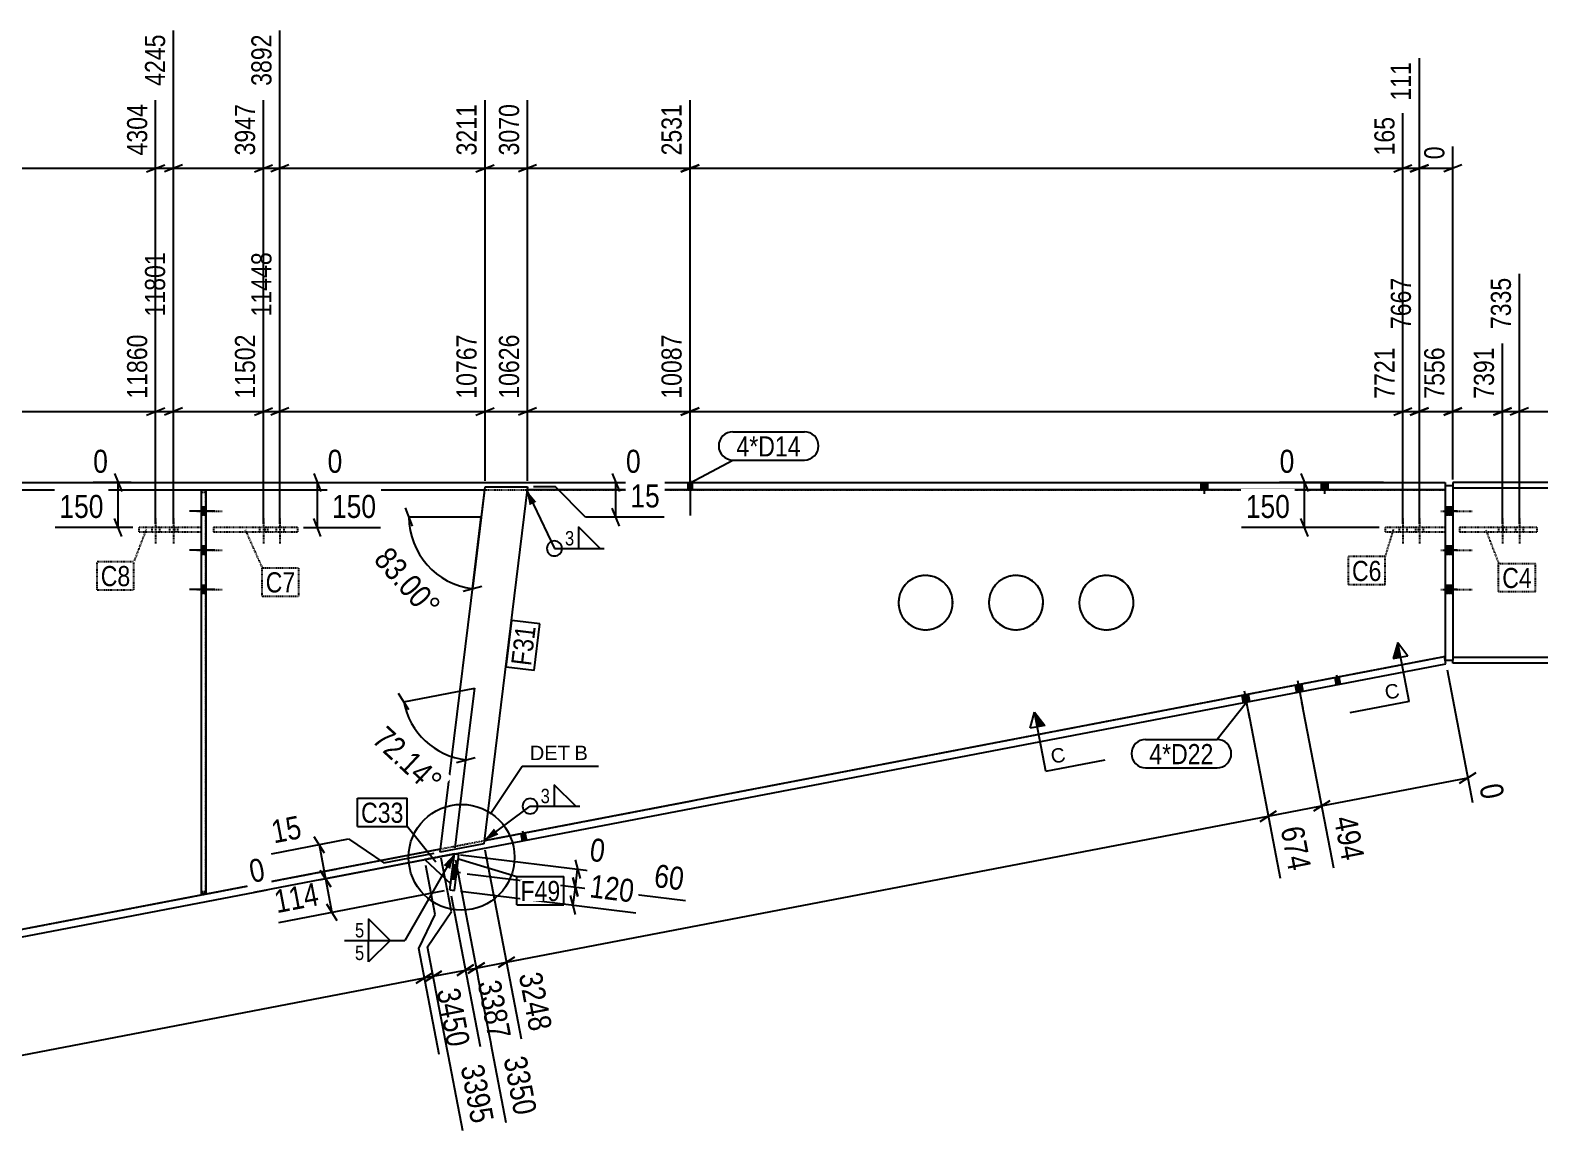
# Model space of a CAD drawing. Header units: millimetres. Extents: x 20 to 121689, y 20 to 5397.
# Drawn here: x 70370 to 75379, y 305 to 3957 of the extents above; entities that cross this region are included whole.
import ezdxf

# ---------------------------------------------------------------- set-up
doc = ezdxf.new("R2010")
doc.units = ezdxf.units.MM
doc.linetypes.add('DXK_LINE_DOT2', pattern=[3.9198, 1.9599, -1.9599])
for name, color, linetype in [('MÅLSÆTNING', 7, 'Continuous'), ('STÅL', 7, 'Continuous'), ('TEKST', 7, 'Continuous')]:
    doc.layers.add(name, color=color, linetype=linetype)
doc.styles.add('Arial', font='ARIAL.TTF', dxfattribs={"height": 0.2})
doc.styles.add('Arial Narrow', font='ARIALN.TTF', dxfattribs={"height": 0.2})

msp = doc.modelspace()

# ---------------------------------------------------------------- hatches: boundary and pattern name
at = {"layer": 'STÅL', "linetype": 'Continuous'}
for color, points in [(4, [(72566.1, 2456.2), (72552.1, 2456.2), (72552.1, 2431.2), (72566.1, 2431.2)]), (4, [(72566.1, 2456.2), (72552.1, 2456.2), (72552.1, 2431.2), (72566.1, 2431.2)]), (4, [(72552.1, 2431.2), (72566.1, 2431.2), (72566.1, 2456.2), (72552.1, 2456.2)]), (4, [(72552.1, 2431.2), (72566.1, 2431.2), (72566.1, 2456.2), (72552.1, 2456.2)]), (96, [(74276.8, 2456.2), (74254.8, 2456.2), (74254.8, 2431.2), (74276.8, 2431.2)]), (96, [(74676.8, 2456.2), (74654.8, 2456.2), (74654.8, 2431.2), (74676.8, 2431.2)]), (96, [(70952.7, 2348.2), (70952.7, 2374.2), (70937.7, 2374.2), (70937.7, 2348.2)]), (96, [(75065.2, 2374.2), (75065.2, 2348.2), (75090.2, 2348.2), (75090.2, 2374.2)]), (96, [(70952.7, 2218.2), (70952.7, 2244.2), (70937.7, 2244.2), (70937.7, 2218.2)]), (96, [(75065.2, 2244.2), (75065.2, 2218.2), (75090.2, 2218.2), (75090.2, 2244.2)]), (96, [(70952.7, 2088.2), (70952.7, 2114.2), (70937.7, 2114.2), (70937.7, 2088.2)]), (96, [(75065.2, 2114.2), (75065.2, 2088.2), (75090.2, 2088.2), (75090.2, 2114.2)]), (96, [(74703.1, 1784.4), (74716.8, 1787), (74712.1, 1811.6), (74698.4, 1809)]), (96, [(74703.1, 1784.4), (74716.8, 1787), (74712.1, 1811.6), (74698.4, 1809)]), (4, [(74411.4, 1753.9), (74389.8, 1749.8), (74394.5, 1725.2), (74416.1, 1729.4)]), (4, [(74411.4, 1753.9), (74389.8, 1749.8), (74394.5, 1725.2), (74416.1, 1729.4)]), (4, [(74588.2, 1787.8), (74566.6, 1783.7), (74571.3, 1759.1), (74592.9, 1763.3)]), (4, [(74588.2, 1787.8), (74566.6, 1783.7), (74571.3, 1759.1), (74592.9, 1763.3)]), (96, [(72002.3, 1266.4), (72016.1, 1269.1), (72011.4, 1293.6), (71997.6, 1291)]), (96, [(72002.3, 1266.4), (72016.1, 1269.1), (72011.4, 1293.6), (71997.6, 1291)]), (96, [(71772.7, 1187.5), (71766.8, 1139.9), (71781.7, 1138), (71787.6, 1185.7)]), (96, [(71772.7, 1187.5), (71766.8, 1139.9), (71781.7, 1138), (71787.6, 1185.7)])]:
    msp.add_hatch(color=color, dxfattribs=at).paths.add_polyline_path(points)
at = {"layer": 'TEKST', "linetype": 'Continuous'}
for color, points in [(3, [(72026.5, 2380.8), (72016.1, 2431.2), (72049, 2391.6)]), (30, [(74916.8, 1876.3), (74892.2, 1871.6), (74907.4, 1925.4)]), (30, [(73736.5, 1649.9), (73712, 1645.2), (73702.6, 1694.3)]), (3, [(71923.3, 1287.5), (71875.7, 1267.6), (71908.3, 1307.6)]), (3, [(71741.4, 1186), (71777.1, 1223.2), (71763.1, 1173.6)])]:
    msp.add_hatch(color=color, dxfattribs=at).paths.add_polyline_path(points)

# ---------------------------------------------------------------- linework, layer by layer
at = {"layer": 'MÅLSÆTNING', "color": 7, "linetype": 'Continuous'}
for p, q in [((70755.8, 3486.6), (70815.8, 3510.6)), ((70875.2, 3510.6), (70815.2, 3486.6)), ((70875.2, 3510.6), (70815.2, 3486.6)), ((71113.7, 3486.6), (71173.7, 3510.6)), ((71113.7, 3486.6), (71173.7, 3510.6)), ((71228.2, 3510.6), (71168.2, 3486.6)), ((71228.2, 3510.6), (71168.2, 3486.6)), ((71848.8, 3486.6), (71908.8, 3510.6)), ((72049.8, 3510.6), (71989.8, 3486.6)), ((72049.8, 3510.6), (71989.8, 3486.6)), ((72589.1, 3510.6), (72529.1, 3486.6)), ((72529.1, 3486.6), (72589.1, 3510.6)), ((74949.3, 3486.6), (75009.3, 3510.6)), ((75120.2, 3510.6), (75060.2, 3486.6)), ((68001.1, 3498.6), (70785.8, 3498.6)), ((70785.8, 3498.6), (70845.2, 3498.6)), ((70845.2, 3498.6), (71143.7, 3498.6)), ((71143.7, 3498.6), (71198.2, 3498.6)), ((71198.2, 3498.6), (71878.8, 3498.6)), ((71878.8, 3498.6), (72019.8, 3498.6)), ((72019.8, 3498.6), (72559.1, 3498.6)), ((72559.1, 3498.6), (74924.8, 3498.6)), ((74979.3, 3498.6), (75090.2, 3498.6)), ((70845.2, 2318.8), (70845.2, 3233)), ((70845.2, 2318.8), (70845.2, 3233)), ((71198.2, 2318.8), (71198.2, 3233)), ((71198.2, 2318.8), (71198.2, 3233)), ((74979.3, 2318.8), (74979.3, 3148.4)), ((75311.1, 2318.8), (75311.1, 3148.4)), ((75311.1, 2318.8), (75311.1, 3148.4)), ((70785.8, 2318.8), (70785.8, 2960)), ((71143.7, 2318.8), (71143.7, 2960)), ((71878.8, 2461.2), (71878.8, 2960)), ((71878.8, 2461.2), (71878.8, 2960)), ((72019.8, 2461.2), (72019.8, 2960)), ((72559.1, 2451.2), (72559.1, 2960)), ((72559.1, 2451.2), (72559.1, 2960)), ((74924.8, 2318.8), (74924.8, 2917.4)), ((75090.2, 2466.2), (75090.2, 2917.4)), ((75254.8, 2318.8), (75254.8, 2917.4)), ((75254.8, 2318.8), (75254.8, 2917.4)), ((68001.1, 2691.2), (70785.8, 2691.2)), ((70755.8, 2679.2), (70815.8, 2703.2)), ((70785.8, 2691.2), (70845.2, 2691.2)), ((70875.2, 2703.2), (70815.2, 2679.2)), ((70875.2, 2703.2), (70815.2, 2679.2)), ((70845.2, 2691.2), (71143.7, 2691.2)), ((71113.7, 2679.2), (71173.7, 2703.2)), ((71143.7, 2691.2), (71198.2, 2691.2)), ((71228.2, 2703.2), (71168.2, 2679.2)), ((71228.2, 2703.2), (71168.2, 2679.2)), ((71198.2, 2691.2), (71878.8, 2691.2)), ((71848.8, 2679.2), (71908.8, 2703.2)), ((71878.8, 2691.2), (72019.8, 2691.2)), ((72049.8, 2703.2), (71989.8, 2679.2)), ((72019.8, 2691.2), (72559.1, 2691.2)), ((72589.1, 2703.2), (72529.1, 2679.2)), ((72529.1, 2679.2), (72589.1, 2703.2)), ((72559.1, 2691.2), (74924.8, 2691.2)), ((74894.8, 2679.2), (74954.8, 2703.2)), ((74924.8, 2691.2), (74979.3, 2691.2)), ((74949.3, 2679.2), (75009.3, 2703.2)), ((74979.3, 2691.2), (75090.2, 2691.2)), ((75120.2, 2703.2), (75060.2, 2679.2)), ((75090.2, 2691.2), (75254.8, 2691.2)), ((75224.8, 2679.2), (75284.8, 2703.2)), ((75284.8, 2703.2), (75224.8, 2679.2)), ((75254.8, 2691.2), (75311.1, 2691.2)), ((75341.1, 2703.2), (75281.1, 2679.2)), ((75341.1, 2703.2), (75281.1, 2679.2)), ((75311.1, 2691.2), (77417.8, 2691.2)), ((70704.7, 2456.2), (70578.7, 2456.2)), ((70649.4, 2486.2), (70673.4, 2426.2)), ((70661.4, 2306.3), (70661.4, 2456.2)), ((71276.8, 2456.2), (71405.3, 2456.2)), ((71310.5, 2486.2), (71334.5, 2426.2)), ((71322.5, 2306.3), (71322.5, 2456.2)), ((71969.3, 2456.2), (72395.3, 2456.2)), ((72300.6, 2486.2), (72324.6, 2426.2)), ((72312.6, 2341.2), (72312.6, 2456.2)), ((74859.9, 2456.2), (74515.6, 2456.2)), ((74586.3, 2486.2), (74610.3, 2426.2)), ((74598.3, 2306.3), (74598.3, 2456.2)), ((71876.3, 2421.4), (71837.3, 2103.4)), ((72112.6, 2441.2), (72039.8, 2441.2)), ((72212.6, 2341.2), (72112.6, 2441.2)), ((71638.5, 2311.6), (71614.5, 2371.6)), ((72324.6, 2311.2), (72300.6, 2371.2)), ((70709.6, 2306.3), (70452.1, 2306.3)), ((70673.4, 2276.3), (70649.4, 2336.3)), ((71276.8, 2306.3), (71531.9, 2306.3)), ((71334.5, 2276.3), (71310.5, 2336.3)), ((71626.5, 2341.6), (71866.5, 2341.6)), ((71837.3, 2103.4), (71866.5, 2341.6)), ((72473.2, 2341.2), (72212.6, 2341.2)), ((74846.1, 2306.3), (74388.9, 2306.3)), ((74610.3, 2276.3), (74586.3, 2336.3)), ((71806.1, 2095.2), (71868.5, 2111.7)), ((75071.3, 1834.6), (75155.7, 1394.4)), ((71626.4, 1701), (71591.5, 1755.4)), ((71608.9, 1728.2), (71844.6, 1773.5)), ((71815.4, 1535.2), (71844.6, 1773.5)), ((74411.9, 1692.9), (74517.4, 1143.1)), ((71779.5, 1243.1), (71815.4, 1535.2)), ((71784.2, 1527), (71846.6, 1543.5)), ((75112.9, 1458.3), (75167.3, 1493.1)), ((74450.7, 1331.3), (74505.1, 1366.2)), ((71949.9, 863.9), (74477.9, 1348.7)), ((71170.1, 1223.9), (71426.1, 1273)), ((71310.4, 1281.4), (71345.3, 1227)), ((71426.1, 1273), (71543.1, 1193.6)), ((71757.4, 1219.5), (71111.1, 1095.5)), ((71543.1, 1193.6), (71710.3, 1225.7)), ((71767.8, 1032.6), (71733.8, 1209.8)), ((71767.8, 1032.6), (71733.8, 1209.8)), ((71796.9, 1220.8), (72267.9, 1163)), ((71878.2, 1237.5), (71998.5, 610.3)), ((72177.5, 1204.3), (72194, 1141.8)), ((71332.1, 1168.4), (71367, 1114)), ((71713.8, 1022.2), (71682.6, 1184.7)), ((71713.8, 1022.2), (71682.6, 1184.7)), ((71819.4, 1157.6), (72544.3, 1068.6)), ((72178.5, 1113.5), (72185.8, 1173)), ((71349.5, 1141.2), (71371, 1029.1)), ((72186.7, 1082.3), (72170.2, 1144.7)), ((72170.2, 1144.7), (72186.7, 1082.3)), ((72171.1, 1053.9), (72178.5, 1113.5)), ((71742.8, 1100.4), (71194, 995.1)), ((71388.5, 1001.8), (71353.6, 1056.3)), ((71766.2, 1084.5), (71862.2, 584.2)), ((71797.2, 1099.9), (72379, 1028.4)), ((72179.4, 1022.7), (72162.9, 1085.2)), ((71658.9, 909.9), (71713.8, 1022.2)), ((71658.9, 909.9), (71713.8, 1022.2)), ((71688.4, 915.5), (71767.8, 1032.6)), ((71688.4, 915.5), (71767.8, 1032.6)), ((71726.4, 558.2), (71658.9, 909.9)), ((71805.6, 304.5), (71688.4, 915.5)), ((71840.8, 855.2), (71786.3, 820.3)), ((71977.1, 881.3), (71922.7, 846.4)), ((69184.6, 333.5), (71677.7, 811.7)), ((71650.5, 794.2), (71705, 829.1)), ((71680, 799.9), (71734.4, 834.8)), ((71707.2, 817.3), (71813.6, 837.7))]:
    msp.add_line(p, q, dxfattribs=at)
for centre, start in [((71866.5, 2341.6), 180), ((71844.6, 1773.5), 190.8605)]:
    msp.add_arc(centre, 240, start, 263, dxfattribs=at)
at = {"layer": 'STÅL', "color": 2, "linetype": 'Continuous'}
for p, q in [((67588.7, 2456.2), (75065.2, 2456.2)), ((75065.2, 2456.2), (75065.2, 2431.2)), ((75468.9, 2456.2), (75090.2, 2456.2)), ((75090.2, 2456.2), (75090.2, 2446.2)), ((67588.7, 2431.2), (71877.5, 2431.2)), ((70937.7, 1090.6), (70937.7, 2431.2)), ((70952.7, 2431.2), (70952.7, 1090.6)), ((75065.2, 2431.2), (72018.6, 2431.2)), ((75065.2, 2446.2), (75090.2, 2446.2)), ((75065.2, 2446.2), (75065.2, 1866.2)), ((75090.2, 2446.2), (75090.2, 1866.2)), ((75468.9, 2437.2), (75090.2, 2437.2)), ((69112, 712.1), (75067.5, 1854.3)), ((71875.7, 1267.6), (75062.8, 1878.8)), ((75062.8, 1878.8), (75065.2, 1879.3)), ((75067.5, 1854.3), (75062.8, 1878.8)), ((75065.2, 1866.2), (75090.2, 1866.2)), ((75468.9, 1875.2), (75090.2, 1875.2)), ((75090.2, 1856.2), (75090.2, 1866.2)), ((75468.9, 1856.2), (75090.2, 1856.2)), ((69107.3, 736.6), (71731.3, 1239.9)), ((70952.7, 1090.6), (70937.7, 1090.6))]:
    msp.add_line(p, q, dxfattribs=at)
at = {"layer": 'STÅL', "color": 4, "linetype": 'Continuous'}
for p, q in [((72552.1, 2456.2), (72552.1, 2431.2)), ((72552.1, 2456.2), (72552.1, 2431.2)), ((72552.1, 2456.2), (72552.1, 2431.2)), ((72552.1, 2456.2), (72552.1, 2431.2)), ((72559.1, 2464.2), (72559.1, 2431.2)), ((72559.1, 2464.2), (72559.1, 2431.2)), ((72559.1, 2463.7), (72559.1, 2346.2)), ((72559.1, 2463.7), (72559.1, 2346.2)), ((72566.1, 2456.2), (72566.1, 2431.2)), ((72566.1, 2456.2), (72566.1, 2431.2)), ((72566.1, 2456.2), (72566.1, 2431.2)), ((72566.1, 2456.2), (72566.1, 2431.2)), ((71730, 1229.5), (71878.8, 2441.2)), ((72019.8, 2441.2), (71874.4, 1257.2)), ((71878.8, 2441.2), (72019.8, 2441.2)), ((74398.2, 1764.6), (74415.7, 1673.3)), ((74398.2, 1764.6), (74415.7, 1673.3)), ((74411.4, 1753.9), (74416.1, 1729.4)), ((74411.4, 1753.9), (74416.1, 1729.4)), ((74566.6, 1783.7), (74571.3, 1759.1)), ((74566.6, 1783.7), (74571.3, 1759.1)), ((74575, 1798.5), (74592.5, 1707.2)), ((74575, 1798.5), (74592.5, 1707.2)), ((74588.2, 1787.8), (74592.9, 1763.3)), ((74588.2, 1787.8), (74592.9, 1763.3)), ((74389.8, 1749.8), (74394.5, 1725.2)), ((74389.8, 1749.8), (74394.5, 1725.2)), ((71874.4, 1257.2), (71730, 1229.5)), ((71678.9, 1204.4), (71764.9, 1124)), ((71762.5, 1104.1), (71777.1, 1223.2)), ((71777.1, 1223.2), (71792, 1221.4)), ((71777.3, 1102.3), (71792, 1221.4)), ((71762.5, 1104.1), (71777.3, 1102.3))]:
    msp.add_line(p, q, dxfattribs=at)
at = {"layer": 'STÅL', "color": 96, "linetype": 'Continuous'}
for p, q in [((74254.8, 2431.2), (74254.8, 2456.2)), ((74265.8, 2418.2), (74265.8, 2456.2)), ((74276.8, 2431.2), (74276.8, 2456.2)), ((74654.8, 2431.2), (74654.8, 2456.2)), ((74665.8, 2418.2), (74665.8, 2456.2)), ((74676.8, 2431.2), (74676.8, 2456.2)), ((70982.7, 2361.2), (70897.7, 2361.2)), ((70952.7, 2374.2), (70937.7, 2374.2)), ((75090.2, 2374.2), (75065.2, 2374.2)), ((75105.2, 2361.2), (75065.2, 2361.2)), ((70952.7, 2348.2), (70937.7, 2348.2)), ((75090.2, 2348.2), (75065.2, 2348.2)), ((70982.7, 2231.2), (70897.7, 2231.2)), ((70952.7, 2244.2), (70937.7, 2244.2)), ((70952.7, 2218.2), (70937.7, 2218.2)), ((75090.2, 2244.2), (75065.2, 2244.2)), ((75105.2, 2231.2), (75065.2, 2231.2)), ((75090.2, 2218.2), (75065.2, 2218.2)), ((70952.7, 2114.2), (70937.7, 2114.2)), ((75090.2, 2114.2), (75065.2, 2114.2)), ((70982.7, 2101.2), (70897.7, 2101.2)), ((70952.7, 2088.2), (70937.7, 2088.2)), ((75105.2, 2101.2), (75065.2, 2101.2)), ((75090.2, 2088.2), (75065.2, 2088.2)), ((74698.4, 1809), (74703.1, 1784.4)), ((74698.4, 1809), (74703.1, 1784.4)), ((74703.8, 1818.1), (74710, 1785.7)), ((74703.8, 1818.1), (74710, 1785.7)), ((74712.1, 1811.6), (74716.8, 1787)), ((74712.1, 1811.6), (74716.8, 1787)), ((71997.6, 1291), (72002.3, 1266.4)), ((71997.6, 1291), (72002.3, 1266.4)), ((72003, 1300.2), (72009.2, 1267.7)), ((72003, 1300.2), (72009.2, 1267.7)), ((72011.4, 1293.6), (72016.1, 1269.1)), ((72011.4, 1293.6), (72016.1, 1269.1)), ((71797.6, 1160.3), (71769.8, 1163.7)), ((71797.6, 1160.3), (71769.8, 1163.7)), ((71787.6, 1185.7), (71772.7, 1187.5)), ((71787.6, 1185.7), (71772.7, 1187.5)), ((71781.7, 1138), (71766.8, 1139.9)), ((71781.7, 1138), (71766.8, 1139.9))]:
    msp.add_line(p, q, dxfattribs=at)
at = {"layer": 'STÅL', "color": 7, "linetype": 'DXK_LINE_DOT2'}
for p, q in [((67588.7, 2431.2), (70937.7, 2431.2)), ((70937.7, 1090.6), (70937.7, 2431.2)), ((70937.7, 2431.2), (70952.7, 2431.2)), ((70952.7, 2423.2), (70937.7, 2423.2)), ((70952.7, 1090.6), (70952.7, 2431.2)), ((70952.7, 2431.2), (71877.5, 2431.2)), ((71877.5, 2431.2), (72018.6, 2431.2)), ((72018.6, 2431.2), (75065.2, 2431.2)), ((75065.2, 2431.2), (75065.2, 1879.3)), ((75090.2, 2446.2), (75090.2, 1866.2)), ((71875.7, 1267.6), (75062.8, 1878.8)), ((71731.3, 1239.9), (71875.7, 1267.6)), ((69107.3, 736.6), (71731.3, 1239.9)), ((70937.7, 1098.6), (70952.7, 1098.6)), ((70952.7, 1090.6), (70937.7, 1090.6))]:
    msp.add_line(p, q, dxfattribs=at)
at = {"layer": 'STÅL', "color": 96, "linetype": 'DXK_LINE_DOT2'}
for p, q in [((70922.7, 2361.2), (71007.7, 2361.2)), ((70937.7, 2374.2), (70952.7, 2374.2)), ((75050.2, 2361.2), (75155.2, 2361.2)), ((75065.2, 2374.2), (75090.2, 2374.2)), ((70772.8, 2306.3), (70772.8, 2291.3)), ((70785.8, 2336.3), (70785.8, 2251.3)), ((70798.8, 2306.3), (70798.8, 2291.3)), ((70832.2, 2306.3), (70832.2, 2291.3)), ((70845.2, 2336.3), (70845.2, 2251.3)), ((70858.2, 2306.3), (70858.2, 2291.3)), ((70937.7, 2348.2), (70952.7, 2348.2)), ((71130.7, 2306.3), (71130.7, 2291.3)), ((71143.7, 2336.3), (71143.7, 2251.3)), ((71156.7, 2306.3), (71156.7, 2291.3)), ((71185.2, 2306.3), (71185.2, 2291.3)), ((71198.2, 2336.3), (71198.2, 2251.3)), ((71211.2, 2306.3), (71211.2, 2291.3)), ((74911.8, 2306.3), (74911.8, 2291.3)), ((74924.8, 2336.3), (74924.8, 2251.3)), ((74937.8, 2306.3), (74937.8, 2291.3)), ((74966.3, 2306.3), (74966.3, 2291.3)), ((74979.3, 2336.3), (74979.3, 2251.3)), ((74992.3, 2306.3), (74992.3, 2291.3)), ((75065.2, 2348.2), (75090.2, 2348.2)), ((75241.8, 2306.3), (75241.8, 2291.3)), ((75254.8, 2336.3), (75254.8, 2251.3)), ((75267.8, 2306.3), (75267.8, 2291.3)), ((75298.1, 2306.3), (75298.1, 2291.3)), ((75311.1, 2336.3), (75311.1, 2251.3)), ((75324.1, 2306.3), (75324.1, 2291.3)), ((70922.7, 2231.2), (71007.7, 2231.2)), ((70937.7, 2244.2), (70952.7, 2244.2)), ((70937.7, 2218.2), (70952.7, 2218.2)), ((75050.2, 2231.2), (75155.2, 2231.2)), ((75065.2, 2244.2), (75090.2, 2244.2)), ((75065.2, 2218.2), (75090.2, 2218.2)), ((70937.7, 2114.2), (70952.7, 2114.2)), ((75065.2, 2114.2), (75090.2, 2114.2)), ((70922.7, 2101.2), (71007.7, 2101.2)), ((70937.7, 2088.2), (70952.7, 2088.2)), ((75050.2, 2101.2), (75155.2, 2101.2)), ((75065.2, 2088.2), (75090.2, 2088.2))]:
    msp.add_line(p, q, dxfattribs=at)
at = {"layer": 'STÅL', "color": 30, "linetype": 'DXK_LINE_DOT2'}
for p, q in [((70937.1, 2306.3), (70729.6, 2306.3)), ((70729.6, 2306.3), (70729.6, 2291.3)), ((70848.6, 2306.3), (70848.6, 2291.3)), ((70937.1, 2306.3), (70937.1, 2291.3)), ((71256.8, 2306.3), (70977.3, 2306.3)), ((70977.3, 2306.3), (70977.3, 2291.3)), ((71147.8, 2306.3), (71147.8, 2291.3)), ((71256.8, 2306.3), (71256.8, 2291.3)), ((75065.2, 2306.3), (74866.1, 2306.3)), ((74866.1, 2306.3), (74866.1, 2291.3)), ((74975.1, 2306.3), (74975.1, 2291.3)), ((75368.9, 2306.3), (75112.2, 2306.3)), ((75112.2, 2306.3), (75112.2, 2291.3)), ((75256.2, 2306.3), (75256.2, 2291.3)), ((75368.9, 2306.3), (75368.9, 2291.3)), ((70937.1, 2291.3), (70729.6, 2291.3)), ((71256.8, 2291.3), (70977.3, 2291.3)), ((75065.2, 2291.3), (74866.1, 2291.3)), ((75368.9, 2291.3), (75112.2, 2291.3)), ((71777.1, 1223.2), (71678.9, 1204.4)), ((71764.9, 1124), (71777.1, 1223.2))]:
    msp.add_line(p, q, dxfattribs=at)
at = {"layer": 'STÅL', "color": 7, "linetype": 'DXK_LINE_DOT2'}
for centre, start, end in [((73340.8, 2057.3), 23, 203), ((73640.8, 2057.3), 23, 203), ((73940.8, 2057.3), 23, 203), ((73340.8, 2057.3), 203, 23), ((73640.8, 2057.3), 203, 23), ((73940.8, 2057.3), 203, 23)]:
    msp.add_arc(centre, 90, start, end, dxfattribs=at)
at = {"layer": 'STÅL', "color": 2, "linetype": 'Continuous'}
for centre, start, end in [((73340.8, 2057.3), 353, 173), ((73640.8, 2057.3), 353, 173), ((73940.8, 2057.3), 353, 173), ((73340.8, 2057.3), 173, 353), ((73640.8, 2057.3), 173, 353), ((73940.8, 2057.3), 173, 353)]:
    msp.add_arc(centre, 90, start, end, dxfattribs=at)
at = {"layer": 'TEKST', "color": 3, "linetype": 'Continuous'}
for p, q in [((72016.1, 2431.2), (72109.2, 2237.1)), ((72002.3, 1514.8), (72255, 1514.8)), ((71875.7, 1267.6), (72028.5, 1381.8)), ((71777.1, 1223.2), (71612.9, 936.2))]:
    msp.add_line(p, q, dxfattribs=at)
at = {"layer": 'TEKST', "color": 30, "linetype": 'Continuous'}
for p, q in [((74907.4, 1925.4), (74892.2, 1871.6)), ((74907.4, 1925.4), (74941.3, 1881)), ((74892.2, 1871.6), (74941.3, 1881)), ((73687.4, 1640.5), (73702.6, 1694.3)), ((73702.6, 1694.3), (73736.5, 1649.9)), ((73736.5, 1649.9), (73687.4, 1640.5))]:
    msp.add_line(p, q, dxfattribs=at)
at = {"layer": 'TEKST', "color": 3, "linetype": 'Continuous'}
for centre in [(72109.2, 2237.1), (72028.5, 1381.8)]:
    msp.add_arc(centre, 25, 90, 270, dxfattribs=at)

# ---------------------------------------------------------------- wipeouts: each hides what was drawn before it
at = {"color": 0}
for points in [[(72926.4, 2542.5), (72926.4, 2612.5), (72713.2, 2612.5), (72713.2, 2542.5)], [(72178.7, 2243.1), (72178.7, 2301.1), (72140.2, 2301.1), (72140.2, 2243.1)], [(70701.7, 2112), (70701.7, 2182), (70603.7, 2182), (70603.7, 2112)], [(71249.1, 2091.2), (71249.1, 2161.2), (71151, 2161.2), (71151, 2091.2)], [(74853.7, 2129.1), (74853.7, 2199.1), (74755.7, 2199.1), (74755.7, 2129.1)], [(75352.3, 2105.7), (75352.3, 2175.7), (75254.3, 2175.7), (75254.3, 2105.7)]]:
    msp.add_wipeout(points, dxfattribs=at).dxf.layer = 'TEKST'

# ---------------------------------------------------------------- next in the draw order: linework, layer by layer
at = {"layer": 'TEKST', "color": 3, "linetype": 'Continuous'}
for p, q in [((72260.4, 2237.1), (72189, 2308.5)), ((72189, 2308.5), (72189, 2237.1)), ((72109.2, 2237.1), (72274.7, 2237.1)), ((72189, 2237.1), (72260.4, 2237.1))]:
    msp.add_line(p, q, dxfattribs=at)
msp.add_arc((72109.2, 2237.1), 25, 270, 90, dxfattribs=at)

# ---------------------------------------------------------------- next in the draw order: texts
at = {"layer": 'TEKST', "color": 3, "style": 'Arial Narrow'}
msp.add_text('3', height=47.7, dxfattribs=at).set_placement((72144.2, 2247.1))

# ---------------------------------------------------------------- next in the draw order: wipeouts: each hides what was drawn before it
at = {"color": 0, "linetype": 'Continuous'}
for points, layer in [([(71184.2, 3234.3), (71086.2, 3234.3), (71086.2, 2993), (71184.2, 2993)], 'MÅLSÆTNING'), ([(75297.1, 3149.6), (75199.1, 3149.6), (75199.1, 2951), (75297.1, 2951)], 'MÅLSÆTNING'), ([(70771.8, 2961.3), (70673.8, 2961.3), (70673.8, 2720), (70771.8, 2720)], 'MÅLSÆTNING'), ([(71129.7, 2961.3), (71031.7, 2961.3), (71031.7, 2720), (71129.7, 2720)], 'MÅLSÆTNING'), ([(72005.8, 2961.3), (71907.8, 2961.3), (71907.8, 2720), (72005.8, 2720)], 'MÅLSÆTNING'), ([(72545.1, 2961.3), (72447.1, 2961.3), (72447.1, 2720), (72545.1, 2720)], 'MÅLSÆTNING'), ([(74910.8, 2918.6), (74812.8, 2918.6), (74812.8, 2720), (74910.8, 2720)], 'MÅLSÆTNING'), ([(75076.2, 2918.6), (74978.2, 2918.6), (74978.2, 2720), (75076.2, 2720)], 'MÅLSÆTNING'), ([(70643.4, 2472.2), (70643.4, 2584.2), (70562.7, 2584.2), (70562.7, 2472.2)], 'MÅLSÆTNING'), ([(71421.3, 2472.2), (71421.3, 2584.2), (71340.5, 2584.2), (71340.5, 2472.2)], 'MÅLSÆTNING'), ([(72411.3, 2472.2), (72411.3, 2584.2), (72330.6, 2584.2), (72330.6, 2472.2)], 'MÅLSÆTNING'), ([(74580.3, 2472.2), (74580.3, 2584.2), (74499.6, 2584.2), (74499.6, 2472.2)], 'MÅLSÆTNING'), ([(70628.9, 2322.3), (70628.9, 2434.3), (70450.6, 2434.3), (70450.6, 2322.3)], 'MÅLSÆTNING'), ([(71533.4, 2322.3), (71533.4, 2434.3), (71355.1, 2434.3), (71355.1, 2322.3)], 'MÅLSÆTNING'), ([(74565.8, 2322.3), (74565.8, 2434.3), (74387.5, 2434.3), (74387.5, 2322.3)], 'MÅLSÆTNING'), ([(74533.4, 1144.7), (74643.4, 1165.8), (74609.8, 1340.8), (74499.8, 1319.7)], 'MÅLSÆTNING'), ([(72285.7, 1176.9), (72299.4, 1288.1), (72219.2, 1297.9), (72205.6, 1186.7)], 'MÅLSÆTNING'), ([(71350.3, 1041.4), (71329.2, 1151.4), (71154.2, 1117.8), (71175.3, 1007.8)], 'MÅLSÆTNING'), ([(71878.2, 585.8), (71988.2, 606.9), (71945.4, 829.8), (71835.4, 808.7)], 'MÅLSÆTNING'), ([(74916.7, 1743.9), (74907.3, 1793), (74860, 1783.9), (74869.4, 1734.8)], 'TEKST'), ([(72160.6, 1534.8), (72160.6, 1584.8), (72027.3, 1584.8), (72027.3, 1534.8)], 'TEKST'), ([(73808.3, 1531.3), (73798.9, 1580.4), (73751.6, 1571.4), (73761, 1522.3)], 'TEKST')]:
    msp.add_wipeout(points, dxfattribs=at).dxf.layer = layer
at = {"color": 0}
for points, layer in [([(71678.6, 1979), (71762.5, 2053.2), (71567.6, 2273.5), (71483.7, 2199.3)], 'MÅLSÆTNING'), ([(71692.7, 1395.6), (71769.2, 1477.4), (71554.3, 1678.2), (71477.8, 1596.4)], 'MÅLSÆTNING'), ([(72926.4, 2542.5), (72926.4, 2612.5), (72713.2, 2612.5), (72713.2, 2542.5)], 'TEKST'), ([(70701.7, 2112), (70701.7, 2182), (70603.7, 2182), (70603.7, 2112)], 'TEKST'), ([(71249.1, 2091.2), (71249.1, 2161.2), (71151, 2161.2), (71151, 2091.2)], 'TEKST'), ([(74853.7, 2129.1), (74853.7, 2199.1), (74755.7, 2199.1), (74755.7, 2129.1)], 'TEKST'), ([(75352.3, 2105.7), (75352.3, 2175.7), (75254.3, 2175.7), (75254.3, 2105.7)], 'TEKST'), ([(72047.4, 1976.6), (71977.9, 1985.2), (71961.8, 1854), (72031.3, 1845.5)], 'TEKST'), ([(74296.2, 1521.2), (74296.2, 1591.2), (74083, 1591.2), (74083, 1521.2)], 'TEKST'), ([(72097.9, 1387.8), (72097.9, 1445.8), (72059.5, 1445.8), (72059.5, 1387.8)], 'TEKST'), ([(71481.9, 942.2), (71481.9, 1000.2), (71443.4, 1000.2), (71443.4, 942.2)], 'TEKST')]:
    msp.add_wipeout(points, dxfattribs=at).dxf.layer = layer

# ---------------------------------------------------------------- next in the draw order: linework, layer by layer
at = {"layer": 'MÅLSÆTNING', "color": 7, "linetype": 'Continuous'}
for p, q in [((71198.2, 2318.8), (71198.2, 3955.7)), ((71198.2, 2318.8), (71198.2, 3955.7)), ((70785.8, 2318.8), (70785.8, 3724.7)), ((71143.7, 2318.8), (71143.7, 3724.7)), ((71143.7, 2318.8), (71143.7, 3724.7)), ((72019.8, 2461.2), (72019.8, 3724.7)), ((72019.8, 2461.2), (72019.8, 3724.7)), ((72559.1, 2451.2), (72559.1, 3724.7)), ((72559.1, 2451.2), (72559.1, 3724.7)), ((75090.2, 2476.2), (75090.2, 3571.2)), ((74979.3, 2318.8), (74979.3, 3148.4)), ((70785.8, 2318.8), (70785.8, 2960)), ((71143.7, 2318.8), (71143.7, 2960)), ((72019.8, 2461.2), (72019.8, 2960)), ((74924.8, 2318.8), (74924.8, 2917.4)), ((75090.2, 2466.2), (75090.2, 2917.4)), ((70755.8, 2679.2), (70815.8, 2703.2)), ((71113.7, 2679.2), (71173.7, 2703.2)), ((71848.8, 2679.2), (71908.8, 2703.2)), ((72049.8, 2703.2), (71989.8, 2679.2)), ((74894.8, 2679.2), (74954.8, 2703.2)), ((75009.3, 2703.2), (74949.3, 2679.2)), ((75060.2, 2679.2), (75120.2, 2703.2)), ((74588.7, 1726.8), (74694.2, 1177)), ((74411.9, 1692.9), (74517.4, 1143.1)), ((74450.7, 1331.3), (74505.1, 1366.2)), ((74477.9, 1348.7), (74654.7, 1382.6)), ((74681.9, 1400.1), (74627.5, 1365.2)), ((71327.9, 1254.2), (71349.5, 1141.2)), ((71757.4, 1219.5), (71111.1, 1095.5)), ((71878.2, 1237.5), (71998.5, 610.3)), ((71367, 1114), (71332.1, 1168.4)), ((71819.4, 1157.6), (72544.3, 1068.6)), ((71849.7, 844.7), (71949.9, 863.9)), ((71977.1, 881.3), (71922.7, 846.4)), ((71813.6, 837.7), (71849.7, 844.7))]:
    msp.add_line(p, q, dxfattribs=at)
at = {"layer": 'TEKST', "color": 7, "linetype": 'Continuous'}
for p, q in [((72701.2, 2624.5), (72938.4, 2624.5)), ((72559.7, 2454.7), (72701.2, 2530.5)), ((72701.2, 2530.5), (72938.4, 2530.5)), ((74945, 1729), (74907.4, 1925.4)), ((74945, 1729), (74748.6, 1691.3)), ((73740.2, 1497.9), (73702.6, 1694.3)), ((73740.2, 1497.9), (73936.7, 1535.6))]:
    msp.add_line(p, q, dxfattribs=at)
at = {"layer": 'TEKST', "color": 7, "linetype": 'DXK_LINE_DOT2'}
for p, q in [((70754.3, 2300.2), (70713.7, 2194)), ((71083.1, 2298.4), (71139, 2173.2)), ((74892.7, 2300.2), (74865.7, 2211.1)), ((75199.9, 2297.5), (75242.3, 2187.7)), ((74743.7, 2211.1), (74865.7, 2211.1)), ((74743.7, 2117.1), (74743.7, 2211.1)), ((74865.7, 2117.1), (74865.7, 2211.1)), ((70591.7, 2194), (70713.7, 2194)), ((70591.7, 2100), (70591.7, 2194)), ((70713.7, 2100), (70713.7, 2194)), ((71139, 2173.2), (71261.1, 2173.2)), ((71139, 2079.2), (71139, 2173.2)), ((71261.1, 2079.2), (71261.1, 2173.2)), ((75242.3, 2187.7), (75364.3, 2187.7)), ((75242.3, 2093.7), (75242.3, 2187.7)), ((75364.3, 2093.7), (75364.3, 2187.7)), ((74743.7, 2117.1), (74865.7, 2117.1)), ((70591.7, 2100), (70713.7, 2100)), ((71139, 2079.2), (71261.1, 2079.2)), ((75242.3, 2093.7), (75364.3, 2093.7))]:
    msp.add_line(p, q, dxfattribs=at)
at = {"layer": 'TEKST', "color": 3, "linetype": 'Continuous'}
for p, q in [((71898.2, 1358.3), (72002.3, 1514.8)), ((72179.7, 1381.8), (72108.2, 1453.2)), ((72108.2, 1453.2), (72108.2, 1381.8)), ((72028.5, 1381.8), (72193.9, 1381.8)), ((72108.2, 1381.8), (72179.7, 1381.8)), ((71563.6, 936.2), (71492.2, 1007.7)), ((71492.2, 1007.7), (71492.2, 936.2)), ((71492.2, 936.2), (71563.6, 936.2))]:
    msp.add_line(p, q, dxfattribs=at)
at = {"layer": 'TEKST', "color": 7, "linetype": 'Continuous'}
for centre, start, end in [((72701.2, 2577.5), 90, 270), ((72938.4, 2577.5), 270, 90)]:
    msp.add_arc(centre, 47, start, end, dxfattribs=at)
at = {"layer": 'TEKST', "color": 3, "linetype": 'Continuous'}
msp.add_arc((72028.5, 1381.8), 25, 270, 90, dxfattribs=at)

# ---------------------------------------------------------------- next in the draw order: texts
at = {"layer": 'MÅLSÆTNING', "color": 3, "linetype": 'Continuous', "style": 'Arial Narrow'}
for s, height, rotation, p in [('11448', 66.81, 90.0002, (71170.2, 3007)), ('7335', 66.81, 90.0002, (75283.1, 2965)), ('11860', 66.81, 90.0002, (70757.8, 2734)), ('11502', 66.81, 90.0002, (71115.7, 2734)), ('10626', 66.81, 90.0002, (71991.8, 2734)), ('10087', 66.81, 90.0002, (72531.1, 2734)), ('7721', 66.81, 90.0002, (74896.8, 2734)), ('7556', 66.81, 90.0002, (75062.2, 2734)), ('674', 76.35, -79.1427, (74518.5, 1307)), ('0', 76.4, -7.0015, (72223.4, 1200.7)), ('114', 76.35, 10.8576, (71188, 1026.5)), ('3387', 76.35, -79.1427, (71854.1, 796))]:
    msp.add_text(s, height=height, rotation=rotation, dxfattribs=at).set_placement(p)
for s, height, p in [('0', 76.4, (70578.7, 2488.2)), ('0', 76.4, (71356.5, 2488.2)), ('0', 76.4, (74515.6, 2488.2)), ('150', 76.35, (70466.6, 2338.3)), ('150', 76.35, (71371.1, 2338.3)), ('150', 76.35, (74403.5, 2338.3))]:
    msp.add_text(s, height=height, dxfattribs=at).set_placement(p)
at = {"layer": 'MÅLSÆTNING', "color": 3, "style": 'Arial Narrow'}
for s, rotation, p in [('83.00°', -48.5009, (71506.3, 2197.9)), ('72.14°', -43.0692, (71500.4, 1597.2))]:
    msp.add_text(s, height=76.35, rotation=rotation, dxfattribs=at).set_placement(p)
at = {"layer": 'TEKST', "color": 3, "style": 'Arial Narrow'}
for s, height, p in [('4*D14', 66.81, (72713.2, 2542.5)), ('C8', 66.81, (70603.7, 2112)), ('C7', 66.81, (71151, 2091.2)), ('C6', 66.81, (74755.7, 2129.1)), ('C4', 66.81, (75254.3, 2105.7)), ('3', 47.7, (72063.5, 1391.8))]:
    msp.add_text(s, height=height, dxfattribs=at).set_placement(p)
at = {"layer": 'TEKST', "color": 3, "linetype": 'Continuous', "style": 'Arial'}
for p in [(74869.4, 1734.8), (73761, 1522.3)]:
    msp.add_text('C', height=47.8, rotation=10.8576, dxfattribs=at).set_placement(p)

# ---------------------------------------------------------------- next in the draw order: wipeouts: each hides what was drawn before it
at = {"color": 0, "linetype": 'Continuous'}
for points, layer in [([(72474.7, 2357.2), (72474.7, 2469.2), (72345.2, 2469.2), (72345.2, 2357.2)], 'MÅLSÆTNING'), ([(72220, 1534.8), (72220, 1584.8), (72175.6, 1584.8), (72175.6, 1534.8)], 'TEKST')]:
    msp.add_wipeout(points, dxfattribs=at).dxf.layer = layer
at = {"color": 0}
for points in [[(72047.4, 1976.6), (71977.9, 1985.2), (71961.8, 1854), (72031.3, 1845.5)], [(74296.2, 1521.2), (74296.2, 1591.2), (74083, 1591.2), (74083, 1521.2)], [(71608.2, 1326.6), (71608.2, 1396.6), (71467.5, 1396.6), (71467.5, 1326.6)]]:
    msp.add_wipeout(points, dxfattribs=at).dxf.layer = 'TEKST'

# ---------------------------------------------------------------- next in the draw order: linework, layer by layer
at = {"layer": 'TEKST', "color": 7, "linetype": 'Continuous'}
for p, q in [((71948.5, 1843.6), (71967.5, 1998.5)), ((72060.8, 1987.1), (71967.5, 1998.5)), ((72041.8, 1832.1), (72060.8, 1987.1)), ((72041.8, 1832.1), (71948.5, 1843.6)), ((74405.1, 1725.5), (74308.2, 1603.2)), ((74071, 1603.2), (74308.2, 1603.2)), ((74071, 1509.2), (74308.2, 1509.2))]:
    msp.add_line(p, q, dxfattribs=at)
for centre, start, end in [((74071, 1556.2), 90, 270), ((74308.2, 1556.2), 270, 90)]:
    msp.add_arc(centre, 47, start, end, dxfattribs=at)

# ---------------------------------------------------------------- next in the draw order: texts
at = {"layer": 'MÅLSÆTNING', "color": 3, "linetype": 'Continuous', "style": 'Arial Narrow'}
for s, height, p in [('0', 76.4, (72346.6, 2488.2)), ('15', 76.35, (72361.2, 2373.2))]:
    msp.add_text(s, height=height, dxfattribs=at).set_placement(p)
at = {"layer": 'TEKST', "color": 3, "style": 'Arial Narrow'}
msp.add_text('F31', height=66.81, rotation=82.9987, dxfattribs=at).set_placement((72031.3, 1845.5))
at = {"layer": 'TEKST', "color": 96, "linetype": 'Continuous', "style": 'Arial'}
for s, height, p in [('DET', 47.75, (72027.3, 1534.8)), ('B', 47.8, (72175.6, 1534.8))]:
    msp.add_text(s, height=height, dxfattribs=at).set_placement(p)
at = {"layer": 'TEKST', "color": 3, "style": 'Arial Narrow'}
msp.add_text('4*D22', height=66.81, dxfattribs=at).set_placement((74083, 1521.2))

# ---------------------------------------------------------------- next in the draw order: wipeouts: each hides what was drawn before it
at = {"color": 0, "linetype": 'Continuous'}
for points, layer in [([(71184.2, 3957), (71086.2, 3957), (71086.2, 3758.3), (71184.2, 3758.3)], 'MÅLSÆTNING'), ([(70771.8, 3726), (70673.8, 3726), (70673.8, 3527.3), (70771.8, 3527.3)], 'MÅLSÆTNING'), ([(71129.7, 3726), (71031.7, 3726), (71031.7, 3527.3), (71129.7, 3527.3)], 'MÅLSÆTNING'), ([(72005.8, 3726), (71907.8, 3726), (71907.8, 3527.3), (72005.8, 3527.3)], 'MÅLSÆTNING'), ([(72545.1, 3726), (72447.1, 3726), (72447.1, 3527.3), (72545.1, 3527.3)], 'MÅLSÆTNING'), ([(70831.2, 3234.3), (70733.2, 3234.3), (70733.2, 2993), (70831.2, 2993)], 'MÅLSÆTNING'), ([(74965.3, 3149.6), (74867.3, 3149.6), (74867.3, 2951), (74965.3, 2951)], 'MÅLSÆTNING'), ([(71864.8, 2961.3), (71766.8, 2961.3), (71766.8, 2720), (71864.8, 2720)], 'MÅLSÆTNING'), ([(75240.8, 2918.6), (75142.8, 2918.6), (75142.8, 2720), (75240.8, 2720)], 'MÅLSÆTNING'), ([(74710.1, 1178.6), (74820.1, 1199.7), (74786.6, 1374.7), (74676.6, 1353.6)], 'MÅLSÆTNING'), ([(71171.7, 1123.4), (71150.6, 1233.4), (71071.3, 1218.2), (71092.4, 1108.2)], 'MÅLSÆTNING'), ([(72547.7, 1084.3), (72561.4, 1195.4), (72432.8, 1211.2), (72419.2, 1100.1)], 'MÅLSÆTNING'), ([(71742.4, 559.8), (71852.4, 580.9), (71809.6, 803.8), (71699.6, 782.7)], 'MÅLSÆTNING'), ([(71481.9, 867.2), (71481.9, 925.2), (71443.4, 925.2), (71443.4, 867.2)], 'TEKST')]:
    msp.add_wipeout(points, dxfattribs=at).dxf.layer = layer
at = {"color": 0}
for points in [[(71608.2, 1326.6), (71608.2, 1396.6), (71467.5, 1396.6), (71467.5, 1326.6)], [(72128.7, 1066.9), (72128.7, 1136.9), (71996.5, 1136.9), (71996.5, 1066.9)]]:
    msp.add_wipeout(points, dxfattribs=at).dxf.layer = 'TEKST'

# ---------------------------------------------------------------- next in the draw order: linework, layer by layer
at = {"layer": 'MÅLSÆTNING', "color": 7, "linetype": 'Continuous'}
for p, q in [((70845.2, 2318.8), (70845.2, 3955.7)), ((70845.2, 2318.8), (70845.2, 3955.7)), ((74979.3, 2318.8), (74979.3, 3864.1)), ((70785.8, 2318.8), (70785.8, 3724.7)), ((71878.8, 2461.2), (71878.8, 3724.7)), ((71878.8, 2461.2), (71878.8, 3724.7)), ((74924.8, 2318.8), (74924.8, 3682.1)), ((74924.8, 2318.8), (74924.8, 3682.1)), ((70755.8, 3486.6), (70815.8, 3510.6)), ((71848.8, 3486.6), (71908.8, 3510.6)), ((74588.7, 1726.8), (74694.2, 1177)), ((74654.7, 1382.6), (75140.1, 1475.7)), ((74681.9, 1400.1), (74627.5, 1365.2)), ((71780.8, 1203.6), (71948, 331.9)), ((71766.2, 1084.5), (71862.2, 584.2)), ((71726.4, 558.2), (71658.9, 909.9)), ((71805.6, 304.5), (71688.4, 915.5)), ((71786.3, 820.3), (71840.8, 855.2)), ((71822.5, 827.2), (71876.9, 862.1)), ((71876.9, 862.1), (71822.5, 827.2)), ((71650.5, 794.2), (71705, 829.1)), ((71677.7, 811.7), (71707.2, 817.3)), ((71734.4, 834.8), (71680, 799.9))]:
    msp.add_line(p, q, dxfattribs=at)
at = {"layer": 'TEKST', "color": 7, "linetype": 'Continuous'}
for p, q in [((71455.5, 1408.6), (71620.2, 1408.6)), ((71455.5, 1314.6), (71455.5, 1408.6)), ((71620.2, 1314.6), (71620.2, 1408.6)), ((71455.5, 1314.6), (71620.2, 1314.6)), ((71715.8, 1196.2), (71620.2, 1314.6))]:
    msp.add_line(p, q, dxfattribs=at)
at = {"layer": 'TEKST', "color": 3, "linetype": 'Continuous'}
for p, q in [((71412.4, 936.2), (71612.9, 936.2)), ((71492.2, 936.2), (71563.6, 936.2)), ((71563.6, 936.2), (71492.2, 864.8)), ((71492.2, 864.8), (71492.2, 936.2))]:
    msp.add_line(p, q, dxfattribs=at)

# ---------------------------------------------------------------- next in the draw order: texts
at = {"layer": 'MÅLSÆTNING', "color": 3, "linetype": 'Continuous', "style": 'Arial Narrow'}
for s, height, rotation, p in [('3892', 66.81, 90.0002, (71170.2, 3772.3)), ('4304', 66.81, 90.0002, (70757.8, 3541.3)), ('3947', 66.81, 90.0002, (71115.7, 3541.3)), ('3070', 66.81, 90.0002, (71991.8, 3541.3)), ('2531', 66.81, 90.0002, (72531.1, 3541.3)), ('11801', 66.81, 90.0002, (70817.2, 3007)), ('7667', 66.81, 90.0002, (74951.3, 2965)), ('10767', 66.81, 90.0002, (71850.8, 2734)), ('7391', 66.81, 90.0002, (75226.8, 2734)), ('494', 76.35, -79.1427, (74695.3, 1340.9)), ('0', 76.4, 10.8576, (71105.1, 1126.9)), ('60', 76.35, -7.0015, (72437, 1114)), ('3450', 76.35, -79.1427, (71718.3, 770))]:
    msp.add_text(s, height=height, rotation=rotation, dxfattribs=at).set_placement(p)
at = {"layer": 'TEKST', "color": 3, "style": 'Arial Narrow'}
for s, height, p in [('C33', 66.81, (71467.5, 1326.6)), ('5', 47.7, (71447.4, 946.2))]:
    msp.add_text(s, height=height, dxfattribs=at).set_placement(p)
at = {"layer": 'TEKST', "color": 3, "linetype": 'Continuous', "style": 'Arial Narrow'}
msp.add_text('5', height=47.7, dxfattribs=at).set_placement((71447.4, 871.2))

# ---------------------------------------------------------------- next in the draw order: wipeouts: each hides what was drawn before it
at = {"color": 0, "linetype": 'Continuous'}
for points in [[(71292.9, 1263.7), (71271.8, 1373.7), (71144.6, 1349.4), (71165.7, 1239.4)], [(72382.3, 1044.1), (72396, 1155.3), (72219.1, 1177), (72205.4, 1065.9)]]:
    msp.add_wipeout(points, dxfattribs=at).dxf.layer = 'MÅLSÆTNING'
at = {"color": 0}
msp.add_wipeout([(72128.7, 1066.9), (72128.7, 1136.9), (71996.5, 1136.9), (71996.5, 1066.9)], dxfattribs=at).dxf.layer = 'TEKST'

# ---------------------------------------------------------------- next in the draw order: linework, layer by layer
at = {"layer": 'TEKST', "color": 7, "linetype": 'Continuous'}
for p, q in [((71790.3, 1207.5), (71984.5, 1148.9)), ((71984.5, 1148.9), (72140.7, 1148.9)), ((71984.5, 1054.9), (71984.5, 1148.9)), ((72140.7, 1054.9), (72140.7, 1148.9)), ((71984.5, 1054.9), (72140.7, 1054.9))]:
    msp.add_line(p, q, dxfattribs=at)
at = {"layer": 'TEKST', "color": 3, "linetype": 'Continuous'}
msp.add_circle((71800.9, 1212.1), 175.7, dxfattribs=at)

# ---------------------------------------------------------------- next in the draw order: texts
at = {"layer": 'MÅLSÆTNING', "color": 3, "linetype": 'Continuous', "style": 'Arial Narrow'}
for s, rotation, p in [('15', 10.8576, (71178.4, 1258.1)), ('120', -7.0015, (72223.3, 1079.8))]:
    msp.add_text(s, height=76.35, rotation=rotation, dxfattribs=at).set_placement(p)
at = {"layer": 'TEKST', "color": 3, "style": 'Arial Narrow'}
msp.add_text('F49', height=66.81, dxfattribs=at).set_placement((71996.5, 1066.9))

# ---------------------------------------------------------------- next in the draw order: wipeouts: each hides what was drawn before it
at = {"color": 0, "linetype": 'Continuous'}
for points in [[(70831.2, 3957), (70733.2, 3957), (70733.2, 3758.3), (70831.2, 3758.3)], [(71864.8, 3726), (71766.8, 3726), (71766.8, 3527.3), (71864.8, 3527.3)], [(75076.2, 3585.2), (74978.2, 3585.2), (74978.2, 3514.6), (75076.2, 3514.6)], [(75174.4, 1381.7), (75284.4, 1402.8), (75269.2, 1482.1), (75159.2, 1461)], [(72014.5, 612), (72124.5, 633.1), (72081.7, 856), (71971.7, 834.9)]]:
    msp.add_wipeout(points, dxfattribs=at).dxf.layer = 'MÅLSÆTNING'

# ---------------------------------------------------------------- next in the draw order: linework, layer by layer
at = {"layer": 'MÅLSÆTNING', "color": 7, "linetype": 'Continuous'}
for p, q in [((74979.3, 2318.8), (74979.3, 3864.1)), ((74894.8, 3486.6), (74954.8, 3510.6)), ((74894.8, 3486.6), (74954.8, 3510.6)), ((75009.3, 3510.6), (74949.3, 3486.6)), ((74924.8, 3498.6), (74979.3, 3498.6)), ((71780.8, 1203.6), (71948, 331.9))]:
    msp.add_line(p, q, dxfattribs=at)

# ---------------------------------------------------------------- next in the draw order: texts
at = {"layer": 'MÅLSÆTNING', "color": 3, "linetype": 'Continuous', "style": 'Arial Narrow'}
for s, height, rotation, p in [('4245', 66.81, 90.0002, (70817.2, 3772.3)), ('3211', 66.81, 90.0002, (71850.8, 3541.3)), ('0', 66.8, 90.0002, (75062.2, 3528.6)), ('0', 76.4, -79.1427, (75177.9, 1448.3)), ('3248', 76.35, -79.1427, (71990.5, 822.2))]:
    msp.add_text(s, height=height, rotation=rotation, dxfattribs=at).set_placement(p)

# ---------------------------------------------------------------- next in the draw order: wipeouts: each hides what was drawn before it
at = {"color": 0, "linetype": 'Continuous'}
for points in [[(74965.3, 3865.3), (74867.3, 3865.3), (74867.3, 3709.3), (74965.3, 3709.3)], [(74910.8, 3683.3), (74812.8, 3683.3), (74812.8, 3527.3), (74910.8, 3527.3)], [(71964, 333.5), (72074, 354.6), (72031.3, 577.5), (71921.3, 556.4)]]:
    msp.add_wipeout(points, dxfattribs=at).dxf.layer = 'MÅLSÆTNING'

# ---------------------------------------------------------------- next in the draw order: texts
at = {"layer": 'MÅLSÆTNING', "color": 3, "linetype": 'Continuous', "style": 'Arial Narrow'}
for s, height, rotation, p in [('111', 66.81, 90.0002, (74951.3, 3723.3)), ('165', 66.81, 90.0002, (74896.8, 3541.3)), ('3350', 76.35, -79.1427, (71940, 543.7))]:
    msp.add_text(s, height=height, rotation=rotation, dxfattribs=at).set_placement(p)

# ---------------------------------------------------------------- next in the draw order: wipeouts: each hides what was drawn before it
at = {"color": 0, "linetype": 'Continuous'}
msp.add_wipeout([(71821.5, 306.1), (71931.5, 327.2), (71888.8, 550.2), (71778.8, 529.1)], dxfattribs=at).dxf.layer = 'MÅLSÆTNING'

# ---------------------------------------------------------------- next in the draw order: texts
at = {"layer": 'MÅLSÆTNING', "color": 3, "linetype": 'Continuous', "style": 'Arial Narrow'}
msp.add_text('3395', height=76.35, rotation=-79.1427, dxfattribs=at).set_placement((71797.5, 516.4))

doc.saveas('drawing.dxf')
